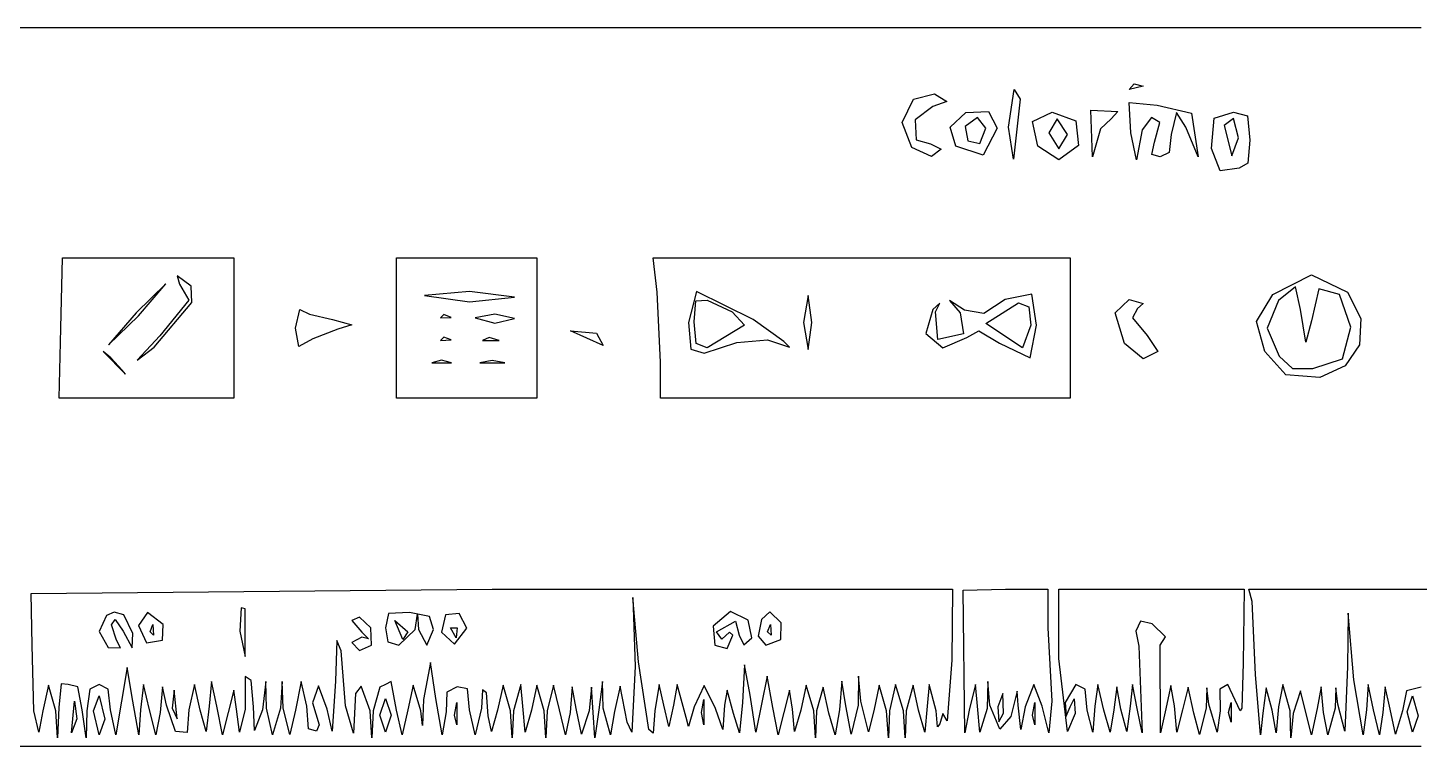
# Model space of a CAD drawing. Extents: x 0 to 60, y 6.6 to 60.
# Drawn here: x 13.58 to 29.98, y 51.53 to 60 of the extents above; entities that cross this region are included whole.
import ezdxf

# ---------------------------------------------------------------- set-up
doc = ezdxf.new("R2010")
doc.units = 0

msp = doc.modelspace()

# ---------------------------------------------------------------- linework, layer by layer
at = {"layer": 'Layer 1'}
for p, q in [((30.000299, 60.000604), (-0.000001, 60.000604)), ((24.020149, 59.160469), (24.267395, 59.224141)), ((24.267395, 59.224141), (24.410451, 59.134007)), ((25.138132, 58.829704), (25.204285, 59.272928)), ((25.204285, 59.272928), (25.277053, 59.160468)), ((26.560418, 59.272928), (26.619956, 59.339081)), ((26.7258, 59.31262), (26.560418, 59.272928)), ((26.619956, 59.339081), (26.725801, 59.31262)), ((26.725801, 59.31262), (26.7258, 59.31262)), ((23.883708, 58.885934), (24.020149, 59.160469)), ((24.245068, 59.074469), (24.039994, 58.915702)), ((24.41045, 59.134007), (24.245068, 59.074469)), ((24.410451, 59.134007), (24.41045, 59.134007)), ((25.277053, 59.160468), (25.19767, 58.452632)), ((25.277053, 59.160468), (25.277053, 59.160468)), ((26.580271, 58.763551), (26.560425, 59.120776)), ((26.560425, 59.120776), (26.89119, 59.0877)), ((26.89119, 59.0877), (27.294723, 58.995086)), ((24.000303, 58.591554), (23.883708, 58.885934)), ((24.039994, 58.915702), (24.049917, 58.679206)), ((24.451803, 58.83053), (24.635377, 59.0017)), ((24.774237, 58.942144), (24.628701, 58.836299)), ((24.635377, 59.0017), (24.90495, 59.015758)), ((24.871812, 58.817281), (24.774237, 58.942144)), ((24.90495, 59.015758), (25.005833, 58.816472)), ((25.422599, 58.895856), (25.654961, 59.005835)), ((25.483791, 58.606437), (25.422599, 58.895856)), ((25.71363, 58.928882), (25.614401, 58.7635)), ((25.654961, 59.005835), (25.931976, 58.902472)), ((25.832705, 58.743654), (25.71363, 58.928882)), ((25.931976, 58.902472), (25.931977, 58.902471)), ((25.931977, 58.902471), (25.961746, 58.614706)), ((26.130434, 58.479093), (26.110589, 59.028162)), ((26.110589, 59.028162), (26.428123, 59.014931)), ((26.34874, 58.928933), (26.223049, 58.809857)), ((26.428123, 59.014931), (26.34874, 58.928933)), ((26.428123, 59.014931), (26.428123, 59.014931)), ((26.825037, 58.942163), (26.712577, 58.796627)), ((26.920959, 58.883452), (26.825037, 58.942163)), ((26.858114, 58.65109), (26.920959, 58.883452)), ((27.120245, 59.002527), (27.056573, 58.743704)), ((27.228571, 58.829702), (27.120245, 59.002527)), ((27.294723, 58.995086), (27.294723, 58.995085)), ((27.294723, 58.995085), (27.374106, 58.479092)), ((27.532877, 58.578322), (27.562645, 58.937201)), ((27.562645, 58.937201), (27.790873, 59.008316)), ((27.789206, 58.933017), (27.6784, 58.849499)), ((27.850398, 58.703963), (27.789206, 58.933017)), ((27.790873, 59.008316), (27.956255, 58.964489)), ((27.956255, 58.964489), (27.982716, 58.677551)), ((24.516302, 58.604783), (24.451803, 58.83053)), ((24.6287, 58.8363), (24.660123, 58.670091)), ((24.628701, 58.836299), (24.6287, 58.8363)), ((24.800698, 58.637841), (24.871812, 58.817281)), ((25.005833, 58.816472), (24.840451, 58.499765)), ((25.005833, 58.816472), (25.005833, 58.816472)), ((25.19767, 58.452632), (25.138132, 58.829704)), ((25.6144, 58.7635), (25.733475, 58.574965)), ((25.614401, 58.7635), (25.6144, 58.7635)), ((25.733475, 58.574965), (25.832705, 58.743654)), ((26.223049, 58.809857), (26.130434, 58.479093)), ((26.646424, 58.446016), (26.580271, 58.763551)), ((26.712577, 58.796627), (26.646424, 58.446016)), ((27.056573, 58.743704), (27.032592, 58.529533)), ((27.374106, 58.479092), (27.228571, 58.829702)), ((27.6784, 58.8495), (27.771014, 58.492274)), ((27.6784, 58.849499), (27.6784, 58.8495)), ((27.771014, 58.492274), (27.850398, 58.703963)), ((24.229357, 58.482401), (24.000303, 58.591554)), ((24.049917, 58.679206), (24.218607, 58.631245)), ((24.218607, 58.631245), (24.344298, 58.571708)), ((24.344298, 58.571708), (24.229357, 58.482401)), ((24.840451, 58.499765), (24.516302, 58.604783)), ((24.660123, 58.670091), (24.800698, 58.637841)), ((25.733518, 58.446016), (25.483791, 58.606437)), ((25.961746, 58.614706), (25.733518, 58.446016)), ((26.829172, 58.508033), (26.858114, 58.65109)), ((27.632106, 58.31371), (27.532877, 58.578322)), ((27.982717, 58.677551), (27.959563, 58.405497)), ((27.982716, 58.677551), (27.982717, 58.677551)), ((26.924267, 58.479092), (26.829172, 58.508033)), ((27.032592, 58.529533), (26.924267, 58.479092)), ((27.959563, 58.405497), (27.857026, 58.346786)), ((27.857026, 58.346786), (27.632106, 58.31371)), ((13.971543, 56.461424), (13.991389, 57.288335)), ((13.991389, 57.288335), (15.003529, 57.288335)), ((15.003529, 57.288335), (16.009049, 57.288335)), ((16.009049, 57.288335), (16.009049, 56.461424)), ((17.927495, 56.461424), (17.927495, 57.288335)), ((17.927495, 57.288335), (18.754406, 57.288335)), ((18.754406, 57.288335), (19.581317, 57.288335)), ((19.581317, 57.288335), (19.581317, 56.461424)), ((20.996995, 56.884803), (20.950688, 57.288336)), ((20.950688, 57.288336), (23.411578, 57.288336)), ((23.411578, 57.288336), (25.865848, 57.288336)), ((25.865848, 57.288336), (25.865848, 56.461425)), ((15.506841, 56.95559), (15.340839, 57.076629)), ((15.340839, 57.076629), (15.3673, 56.9774)), ((28.253994, 56.858346), (28.710449, 57.089881)), ((28.710449, 57.089881), (29.133828, 56.884807)), ((15.20851, 56.983995), (14.8579, 56.64)), ((14.884361, 56.606923), (15.20851, 56.983995)), ((15.3673, 56.9774), (15.47976, 56.792172)), ((15.3673, 56.9774), (15.3673, 56.9774)), ((15.512836, 56.763229), (15.506841, 56.95559)), ((28.521038, 56.94602), (28.320099, 56.7856)), ((28.578095, 56.679755), (28.521038, 56.94602)), ((28.7964, 56.923694), (28.710401, 56.547449)), ((29.041166, 56.858368), (28.7964, 56.923694)), ((15.069612, 56.236487), (15.512836, 56.763229)), ((15.47976, 56.792172), (15.135765, 56.368793)), ((18.787423, 56.891407), (18.2582, 56.8451)), ((18.2582, 56.8451), (18.787423, 56.772332)), ((18.2582, 56.8451), (18.2582, 56.8451)), ((19.316646, 56.825254), (18.787423, 56.891407)), ((18.787423, 56.772332), (19.316646, 56.825254)), ((21.036687, 56.057892), (20.996995, 56.884803)), ((21.460014, 56.891442), (21.3674, 56.527601)), ((21.433553, 56.534215), (21.455053, 56.782288)), ((21.455053, 56.782288), (21.585705, 56.792211)), ((22.128158, 56.560677), (21.460014, 56.891442)), ((21.585705, 56.792211), (21.883393, 56.65329)), ((22.776422, 56.845134), (22.7235, 56.5276)), ((22.822729, 56.5276), (22.776422, 56.845134)), ((24.328546, 56.755801), (24.245028, 56.679725)), ((24.278105, 56.653264), (24.328546, 56.755801)), ((24.622099, 56.67311), (24.443486, 56.78557)), ((24.443486, 56.78557), (24.569177, 56.640034)), ((25.0984, 56.7988), (24.847019, 56.633418)), ((24.87348, 56.514342), (25.257167, 56.759108)), ((25.412626, 56.862472), (25.0984, 56.798799)), ((25.0984, 56.798799), (25.0984, 56.7988)), ((25.257167, 56.759108), (25.377069, 56.713628)), ((25.468856, 56.494496), (25.412626, 56.862472)), ((26.395162, 56.640037), (26.560544, 56.798804)), ((26.560544, 56.798804), (26.725926, 56.752497)), ((26.725927, 56.752497), (26.659774, 56.692959)), ((26.725926, 56.752497), (26.725927, 56.752497)), ((28.061324, 56.538331), (28.253994, 56.858346)), ((28.3201, 56.7856), (28.186967, 56.460624)), ((28.320099, 56.7856), (28.3201, 56.7856)), ((29.174299, 56.470547), (29.041166, 56.858368)), ((29.133828, 56.884807), (29.133827, 56.884803)), ((29.133827, 56.884803), (29.2897, 56.574194)), ((14.8579, 56.64), (14.533751, 56.262928)), ((14.533751, 56.262928), (14.884361, 56.606923)), ((14.8579, 56.64), (14.8579, 56.64)), ((16.736815, 56.461424), (16.787257, 56.680555)), ((16.787257, 56.680555), (16.902197, 56.626806)), ((16.902197, 56.626806), (17.173424, 56.560653)), ((16.902197, 56.626806), (16.902197, 56.626806)), ((18.4434, 56.5805), (18.569091, 56.587115)), ((18.443401, 56.5805), (18.4434, 56.5805)), ((18.483092, 56.620192), (18.443401, 56.5805)), ((18.569091, 56.587115), (18.483092, 56.620192)), ((19.085135, 56.626807), (18.8536, 56.5805)), ((18.8536, 56.5805), (19.085135, 56.520962)), ((18.8536, 56.5805), (18.8536, 56.5805)), ((19.31667, 56.573885), (19.085135, 56.626807)), ((19.085135, 56.520962), (19.31667, 56.573885)), ((21.883393, 56.653291), (22.028929, 56.494524)), ((21.883393, 56.65329), (21.883393, 56.653291)), ((24.245028, 56.679725), (24.165645, 56.397748)), ((24.304565, 56.328288), (24.278105, 56.653264)), ((24.569177, 56.640034), (24.608869, 56.395268)), ((24.847019, 56.633418), (24.622099, 56.67311)), ((25.377069, 56.713628), (25.402703, 56.494496)), ((26.505969, 56.279504), (26.395162, 56.640037)), ((26.659774, 56.692959), (26.59941, 56.581326)), ((26.59941, 56.581326), (26.772234, 56.375425)), ((28.644248, 56.296068), (28.578095, 56.679755)), ((29.2897, 56.574194), (29.274402, 56.265447)), ((13.951697, 55.634513), (13.971543, 56.461424)), ((16.009049, 56.461424), (16.009057, 56.461424)), ((16.009057, 56.461424), (16.009057, 55.634513)), ((16.774853, 56.244773), (16.736815, 56.461424)), ((17.232962, 56.448193), (16.941889, 56.335733)), ((17.173424, 56.560653), (17.398344, 56.501115)), ((17.398344, 56.501115), (17.232962, 56.448193)), ((17.927495, 55.634513), (17.927495, 56.461424)), ((19.581317, 56.461424), (19.581317, 55.634513)), ((19.581317, 56.461424), (19.581317, 56.461424)), ((20.36208, 56.25635), (19.978393, 56.428348)), ((19.978393, 56.428348), (20.282697, 56.401886)), ((21.3674, 56.527601), (21.3674, 56.5276)), ((21.3674, 56.5276), (21.393034, 56.214201)), ((21.457534, 56.280354), (21.433553, 56.534215)), ((22.028929, 56.494524), (21.585705, 56.229912)), ((22.491999, 56.302681), (22.128158, 56.560677)), ((22.7235, 56.5276), (22.776422, 56.210066)), ((22.7235, 56.5276), (22.7235, 56.5276)), ((22.776422, 56.210066), (22.822729, 56.5276)), ((24.64856, 56.34896), (24.790789, 56.429997)), ((24.790789, 56.429997), (25.032247, 56.282807)), ((25.303474, 56.229885), (24.87348, 56.514342)), ((25.402703, 56.494497), (25.303474, 56.229885)), ((25.394434, 56.11081), (25.468856, 56.494496)), ((25.402703, 56.494496), (25.402703, 56.494497)), ((25.865848, 56.461425), (25.865847, 56.461424)), ((25.865847, 56.461424), (25.865847, 55.634513)), ((28.16138, 56.183586), (28.061324, 56.538331)), ((28.186967, 56.460624), (28.326715, 56.130686)), ((28.710401, 56.547449), (28.644248, 56.296068)), ((29.074242, 56.09761), (29.174299, 56.470547)), ((15.135765, 56.368793), (14.8695, 56.084335)), ((16.941889, 56.335733), (16.774853, 56.244773)), ((18.4434, 56.3159), (18.569091, 56.322515)), ((18.443401, 56.3159), (18.4434, 56.3159)), ((18.483092, 56.355592), (18.443401, 56.3159)), ((18.569091, 56.322515), (18.483092, 56.355592)), ((18.9396, 56.3159), (19.138059, 56.3159)), ((18.939601, 56.3159), (18.9396, 56.3159)), ((19.018984, 56.348976), (18.939601, 56.3159)), ((19.138059, 56.3159), (19.018984, 56.348976)), ((20.282697, 56.401886), (20.36208, 56.25635)), ((20.282697, 56.401886), (20.282697, 56.401886)), ((21.585705, 56.229912), (21.457534, 56.280354)), ((21.552628, 56.163759), (21.936315, 56.28945)), ((21.936315, 56.28945), (22.300156, 56.322527)), ((22.300156, 56.322527), (22.558152, 56.236528)), ((22.558152, 56.236528), (22.491999, 56.302681)), ((24.165645, 56.397748), (24.364103, 56.229885)), ((24.608869, 56.395268), (24.304565, 56.328288)), ((24.364103, 56.229885), (24.64856, 56.34896)), ((25.032247, 56.282807), (25.394434, 56.11081)), ((26.725927, 56.097583), (26.505969, 56.279504)), ((26.772234, 56.375425), (26.897924, 56.186889)), ((29.274402, 56.265447), (29.107779, 56.014997)), ((14.4676, 56.1836), (14.732212, 55.918988)), ((14.4676, 56.183599), (14.4676, 56.1836)), ((14.560214, 56.110831), (14.4676, 56.183599)), ((14.69252, 55.965295), (14.560214, 56.110831)), ((14.8695, 56.084335), (15.069612, 56.236487)), ((18.45666, 56.084376), (18.3442, 56.0513)), ((18.575735, 56.0513), (18.45666, 56.084376)), ((21.393034, 56.214201), (21.552628, 56.163759)), ((26.897924, 56.186889), (26.725927, 56.097583)), ((28.408626, 55.909879), (28.16138, 56.183586)), ((28.326715, 56.130686), (28.485482, 55.985977)), ((28.723632, 55.98515), (29.074242, 56.09761)), ((14.732212, 55.918988), (14.69252, 55.965295)), ((18.3442, 56.0513), (18.575735, 56.0513)), ((18.3442, 56.0513), (18.3442, 56.0513)), ((19.052036, 56.077761), (18.9065, 56.0513)), ((18.9065, 56.0513), (19.204188, 56.0513)), ((18.9065, 56.0513), (18.9065, 56.0513)), ((19.204188, 56.0513), (19.052036, 56.077761)), ((21.036687, 55.634513), (21.036687, 56.057892)), ((28.485482, 55.985977), (28.723632, 55.98515)), ((29.107779, 56.014997), (28.809678, 55.879283)), ((28.809678, 55.879283), (28.408626, 55.909879)), ((14.977067, 55.634513), (13.951697, 55.634513)), ((16.009057, 55.634513), (14.977067, 55.634513)), ((18.754406, 55.634513), (17.927495, 55.634513)), ((19.581317, 55.634513), (18.754406, 55.634513)), ((23.451267, 55.634513), (21.036687, 55.634513)), ((25.865847, 55.634513), (23.451267, 55.634513)), ((13.621109, 53.332391), (19.052259, 53.385313)), ((13.634339, 52.723784), (13.621109, 53.332391)), ((19.052259, 53.385313), (24.476799, 53.385313)), ((24.476799, 53.385313), (24.470183, 52.545171)), ((24.602488, 53.372079), (25.10525, 53.385309)), ((24.622334, 51.691799), (24.602488, 53.372079)), ((25.10525, 53.385309), (25.601397, 53.385309)), ((25.601397, 53.385309), (25.601397, 52.928854)), ((25.733702, 52.565026), (25.733702, 53.385322)), ((25.733702, 53.385322), (26.825222, 53.385322)), ((26.825222, 53.385322), (27.916742, 53.385322)), ((27.916742, 53.385322), (27.903512, 52.512104)), ((28.009365, 53.239777), (27.969673, 53.385313)), ((27.969673, 53.385313), (30.291643, 53.385313)), ((16.096684, 53.162908), (16.0818, 52.8892)), ((16.141338, 53.153812), (16.096684, 53.162908)), ((16.141338, 52.591512), (16.141338, 53.153812)), ((20.778855, 52.525328), (20.712702, 53.286086)), ((20.712702, 53.286086), (20.739163, 52.472405)), ((28.049057, 52.379789), (28.009365, 53.239777)), ((14.5073, 53.0744), (14.422955, 52.885864)), ((14.599914, 53.114092), (14.5073, 53.0744)), ((14.5073, 53.0744), (14.5073, 53.0744)), ((14.566838, 52.96194), (14.60901, 53.027266)), ((14.712374, 53.081016), (14.599914, 53.114092)), ((14.60901, 53.027266), (14.705759, 52.889172)), ((14.818219, 52.862711), (14.712374, 53.081016)), ((14.990244, 53.107451), (14.884399, 52.955299)), ((15.176299, 52.967703), (14.990244, 53.107451)), ((15.023321, 52.882532), (15.056398, 52.96853)), ((15.056398, 52.96853), (15.063013, 52.842839)), ((15.168857, 52.783302), (15.176299, 52.967703)), ((17.490814, 53.054492), (17.3982, 53.014801)), ((17.3982, 53.014801), (17.3982, 53.0148)), ((17.3982, 53.0148), (17.517275, 52.875879)), ((17.624774, 52.928802), (17.490814, 53.054492)), ((17.833138, 53.09749), (17.795101, 52.9288)), ((18.079558, 53.107413), (17.833138, 53.09749)), ((18.000174, 52.789879), (17.90756, 53.014799)), ((17.90756, 53.014799), (18.059712, 52.882493)), ((18.313573, 53.062759), (18.079558, 53.107413)), ((18.14571, 52.908954), (18.172171, 53.087567)), ((18.172171, 53.087567), (18.185402, 52.908954)), ((18.364015, 52.908954), (18.313573, 53.062759)), ((18.503, 53.081), (18.456693, 52.875926)), ((18.665901, 53.098365), (18.503, 53.081)), ((18.503, 53.081), (18.503, 53.081)), ((18.754381, 52.922233), (18.665901, 53.098365)), ((21.863574, 53.120698), (21.6585, 52.9487)), ((21.698191, 52.882547), (21.923111, 53.008238)), ((22.071129, 53.017334), (21.863574, 53.120698)), ((21.923111, 53.008238), (21.962803, 52.842856)), ((22.114955, 52.809779), (22.071129, 53.017334)), ((22.2274, 53.0281), (22.187708, 52.829641)), ((22.325803, 53.117406), (22.2274, 53.0281)), ((22.2274, 53.0281), (22.2274, 53.0281)), ((22.300168, 52.882564), (22.333245, 52.968562)), ((22.458935, 52.988408), (22.325803, 53.117406)), ((22.333245, 52.968562), (22.33986, 52.842871)), ((22.453974, 52.791603), (22.458935, 52.988408)), ((26.696227, 53.006592), (26.639998, 52.88917)), ((26.831841, 52.975169), (26.696227, 53.006592)), ((26.9873, 52.822191), (26.831841, 52.975169)), ((29.14058, 53.100026), (29.133965, 52.472401)), ((29.206733, 52.313634), (29.14058, 53.100026)), ((14.422955, 52.885864), (14.527146, 52.697328)), ((14.626375, 52.783327), (14.566838, 52.96194)), ((14.705759, 52.889172), (14.811604, 52.690713)), ((14.811604, 52.690713), (14.818219, 52.862711)), ((14.884399, 52.955299), (14.8844, 52.9553)), ((14.8844, 52.9553), (14.981975, 52.752707)), ((15.063013, 52.84284), (15.023321, 52.882532)), ((15.063013, 52.842839), (15.063013, 52.84284)), ((16.0818, 52.8892), (16.141338, 52.591512)), ((16.0818, 52.8892), (16.0818, 52.8892)), ((17.517275, 52.816341), (17.3982, 52.756804)), ((17.517275, 52.875879), (17.596659, 52.798976)), ((17.596659, 52.798976), (17.517275, 52.816341)), ((17.629735, 52.723727), (17.624774, 52.928802)), ((17.7951, 52.9288), (17.824869, 52.761764)), ((17.795101, 52.9288), (17.7951, 52.9288)), ((17.953867, 52.723726), (18.14571, 52.908954)), ((18.059712, 52.882493), (18.000174, 52.789879)), ((18.059712, 52.882493), (18.059712, 52.882493)), ((18.185402, 52.908954), (18.284631, 52.723726)), ((18.284631, 52.723726), (18.364015, 52.908954)), ((18.456693, 52.875926), (18.608845, 52.737005)), ((18.628691, 52.809773), (18.562538, 52.928848)), ((18.562538, 52.928848), (18.641922, 52.928848)), ((18.608845, 52.737005), (18.754381, 52.922233)), ((18.641922, 52.928848), (18.628691, 52.809773)), ((18.628691, 52.809773), (18.628691, 52.809773)), ((21.6585, 52.9487), (21.679173, 52.724607)), ((21.6585, 52.9487), (21.6585, 52.9487)), ((21.759383, 52.794894), (21.698191, 52.882547)), ((21.850343, 52.875932), (21.759383, 52.794894)), ((21.823882, 52.684088), (21.890035, 52.842855)), ((21.890035, 52.842855), (21.850343, 52.875932)), ((21.962803, 52.842856), (22.021514, 52.727088)), ((22.021514, 52.727088), (22.114955, 52.809779)), ((22.187708, 52.829641), (22.280322, 52.723796)), ((22.33986, 52.842872), (22.300168, 52.882564)), ((22.33986, 52.842871), (22.33986, 52.842872)), ((25.601397, 52.92886), (25.647704, 52.062257)), ((25.601397, 52.928854), (25.601397, 52.92886)), ((26.639998, 52.88917), (26.673074, 52.710557)), ((26.924455, 52.723788), (26.9873, 52.822191)), ((13.654185, 51.949795), (13.634339, 52.723784)), ((14.527146, 52.697328), (14.673509, 52.693193)), ((14.673509, 52.693193), (14.626375, 52.783327)), ((14.981975, 52.752707), (15.168857, 52.783302)), ((17.224789, 52.779187), (17.206597, 52.300405)), ((17.27275, 52.657631), (17.224789, 52.779187)), ((17.325673, 52.009333), (17.27275, 52.657631)), ((17.3982, 52.756804), (17.491641, 52.660882)), ((17.491641, 52.660882), (17.629735, 52.723727)), ((17.824869, 52.761764), (17.953867, 52.723726)), ((21.679173, 52.724607), (21.823882, 52.684088)), ((22.280322, 52.723796), (22.453974, 52.791603)), ((26.673074, 52.710557), (26.712766, 51.691807)), ((26.93107, 51.691798), (26.924455, 52.723788)), ((18.325408, 52.517884), (18.245199, 52.082102)), ((18.390735, 52.095332), (18.325408, 52.517884)), ((20.739163, 52.472405), (20.699472, 51.698416)), ((20.899583, 51.729012), (20.778855, 52.525328)), ((22.029145, 52.492251), (22.002684, 52.049027)), ((22.095298, 52.135025), (22.029145, 52.492251)), ((24.470187, 52.545173), (24.417265, 51.830722)), ((24.470183, 52.545171), (24.470187, 52.545173)), ((25.832932, 51.705038), (25.733702, 52.565026)), ((27.903517, 52.512097), (27.88946, 51.982874)), ((27.903512, 52.512104), (27.903517, 52.512097)), ((29.133965, 52.472401), (29.100888, 51.711643)), ((14.752324, 52.459172), (14.686171, 52.062255)), ((14.818477, 52.062255), (14.752324, 52.459172)), ((16.143189, 52.354155), (16.141535, 51.969641)), ((16.214304, 52.307021), (16.143189, 52.354155)), ((16.240765, 51.996102), (16.214304, 52.307021)), ((22.293756, 52.359945), (22.227603, 52.02918)), ((22.359909, 51.989489), (22.293756, 52.359945)), ((23.372048, 52.359946), (23.365433, 52.015951)), ((23.39851, 52.062258), (23.372048, 52.359946)), ((28.108594, 51.665338), (28.049057, 52.379789)), ((29.319193, 51.665336), (29.206733, 52.313634)), ((13.823703, 52.252445), (13.76003, 51.949795)), ((13.912182, 51.949795), (13.823703, 52.252445)), ((13.974201, 52.266502), (13.945259, 51.989487)), ((14.057719, 52.260714), (13.974201, 52.266502)), ((14.170179, 52.234253), (14.057719, 52.260714)), ((14.223101, 51.963026), (14.170179, 52.234253)), ((14.31158, 52.204484), (14.276023, 51.949795)), ((14.421559, 52.260714), (14.31158, 52.204484)), ((14.529885, 52.206138), (14.421559, 52.260714)), ((14.553865, 51.963026), (14.529885, 52.206138)), ((14.944167, 52.260714), (14.911091, 51.963026)), ((15.016936, 51.963026), (14.944167, 52.260714)), ((15.169087, 52.234253), (15.142626, 51.92995)), ((15.215394, 52.015948), (15.169087, 52.234253)), ((15.307761, 52.194589), (15.2813, 51.9829)), ((15.340838, 51.857209), (15.307761, 52.194589)), ((15.546159, 52.260713), (15.480006, 51.963025)), ((15.612312, 51.95641), (15.546159, 52.260713)), ((15.744618, 52.29379), (15.718157, 52.002717)), ((15.810771, 52.002717), (15.744618, 52.29379)), ((16.00923, 52.194561), (15.943077, 51.929949)), ((16.042306, 51.969641), (16.00923, 52.194561)), ((16.386301, 52.293791), (16.346609, 51.963026)), ((16.392916, 51.982872), (16.386301, 52.293791)), ((16.578145, 52.293791), (16.558299, 51.982872)), ((16.591375, 51.982872), (16.578145, 52.293791)), ((16.803064, 52.29379), (16.736911, 51.95641)), ((16.869217, 52.002717), (16.803064, 52.29379)), ((17.008965, 52.244175), (16.93537, 52.042409)), ((17.107368, 51.96964), (17.008965, 52.244175)), ((17.206597, 52.300405), (17.169386, 51.708337)), ((17.444748, 52.15487), (17.418287, 51.685184)), ((17.510901, 52.240869), (17.444748, 52.15487)), ((17.616746, 51.949796), (17.510901, 52.240869)), ((17.729206, 52.227638), (17.649822, 51.949796)), ((17.795359, 52.260715), (17.729206, 52.227638)), ((17.861512, 52.293791), (17.795359, 52.260715)), ((17.927664, 51.956411), (17.861512, 52.293791)), ((18.123643, 52.254099), (18.05997, 51.963026)), ((18.212122, 51.949796), (18.123643, 52.254099)), ((18.518906, 52.169754), (18.50981, 51.936565)), ((18.642116, 52.234253), (18.518906, 52.169754)), ((18.764498, 52.210273), (18.642116, 52.234253)), ((18.787652, 51.963026), (18.764498, 52.210273)), ((18.941457, 52.196215), (18.926573, 51.982872)), ((18.986111, 52.161485), (18.941457, 52.196215)), ((19.005956, 51.890258), (18.986111, 52.161485)), ((19.182089, 52.253272), (19.118416, 51.956411)), ((19.270568, 51.949796), (19.182089, 52.253272)), ((19.389644, 52.260715), (19.303645, 51.949796)), ((19.416105, 52.002719), (19.389644, 52.260715)), ((19.579007, 52.253273), (19.515334, 51.956412)), ((19.667486, 51.949797), (19.579007, 52.253273)), ((19.778292, 52.2541), (19.700563, 51.949797)), ((19.846099, 51.963027), (19.778292, 52.2541)), ((19.99825, 52.234254), (19.971789, 51.929951)), ((20.044557, 51.976258), (19.99825, 52.234254)), ((20.223171, 52.227639), (20.196709, 51.949797)), ((20.243017, 51.929951), (20.223171, 52.227639)), ((20.355476, 52.293793), (20.309169, 51.963028)), ((20.362092, 51.982874), (20.355476, 52.293793)), ((20.56055, 52.24087), (20.494398, 51.943182)), ((20.646549, 51.817491), (20.56055, 52.24087)), ((21.02362, 52.260717), (20.970698, 51.949798)), ((21.076543, 52.015951), (21.02362, 52.260717)), ((21.235309, 52.260717), (21.189002, 52.015951)), ((21.341154, 51.870415), (21.235309, 52.260717)), ((21.552844, 52.247486), (21.433769, 51.996105)), ((21.68515, 51.976259), (21.552844, 52.247486)), ((21.824071, 52.194563), (21.790994, 52.01595)), ((21.896839, 51.916721), (21.824071, 52.194563)), ((22.558368, 52.194564), (22.492215, 51.929952)), ((22.591444, 51.969644), (22.558368, 52.194564)), ((22.754346, 52.253274), (22.690674, 51.956413)), ((22.842826, 51.949798), (22.754346, 52.253274)), ((22.953632, 52.226813), (22.875902, 51.949798)), ((23.021438, 51.923337), (22.953632, 52.226813)), ((23.17359, 52.300409), (23.147129, 51.963029)), ((23.219897, 52.009336), (23.17359, 52.300409)), ((23.614334, 52.252448), (23.550662, 51.949798)), ((23.702814, 51.949798), (23.614334, 52.252448)), ((23.808658, 52.260717), (23.73589, 51.949798)), ((23.901272, 51.949798), (23.808658, 52.260717)), ((24.014559, 52.253274), (23.934349, 51.949798)), ((24.079885, 51.956413), (24.014559, 52.253274)), ((24.205575, 52.260716), (24.179114, 52.00272)), ((24.284959, 51.949797), (24.205575, 52.260716)), ((24.748024, 52.260714), (24.675256, 51.956411)), ((24.774485, 52.002718), (24.748024, 52.260714)), ((24.893561, 52.293791), (24.886945, 51.976257)), ((24.920022, 52.015949), (24.893561, 52.293791)), ((25.071938, 52.154867), (25.0124, 51.9961)), ((25.078553, 51.923332), (25.071938, 52.154867)), ((25.242518, 52.182984), (25.164788, 51.883643)), ((25.250787, 52.015949), (25.242518, 52.182984)), ((25.436015, 52.260716), (25.336785, 51.996104)), ((25.535244, 52.00272), (25.436015, 52.260716)), ((25.932162, 52.260722), (25.806471, 52.049033)), ((26.040487, 52.205319), (25.932162, 52.260722)), ((26.064468, 51.956419), (26.040487, 52.205319)), ((26.190158, 52.260722), (26.157082, 52.002726)), ((26.262926, 51.956419), (26.190158, 52.260722)), ((26.415078, 52.234262), (26.382002, 51.963035)), ((26.461385, 51.96965), (26.415078, 52.234262)), ((26.600306, 52.260722), (26.573845, 52.002726)), ((26.659844, 51.956419), (26.600306, 52.260722)), ((27.050145, 52.247483), (26.983993, 51.936564)), ((27.096452, 52.009333), (27.050145, 52.247483)), ((27.255219, 52.227638), (27.189067, 51.963026)), ((27.321372, 51.923335), (27.255219, 52.227638)), ((27.476004, 52.22185), (27.466908, 51.982873)), ((27.499985, 52.02918), (27.476004, 52.22185)), ((27.724905, 52.260716), (27.628983, 52.206966)), ((27.628983, 52.206966), (27.63229, 51.949797)), ((27.870441, 51.949797), (27.724905, 52.260716)), ((28.174747, 52.221022), (28.135056, 51.923334)), ((28.247515, 51.95641), (28.174747, 52.221022)), ((28.373206, 52.260713), (28.320284, 51.996101)), ((28.459205, 51.949794), (28.373206, 52.260713)), ((28.580761, 52.18629), (28.492281, 51.916717)), ((28.644433, 51.929948), (28.580761, 52.18629)), ((28.823046, 52.234251), (28.776739, 51.976255)), ((28.849507, 51.929948), (28.823046, 52.234251)), ((28.997524, 52.221848), (28.988428, 51.98287)), ((29.021505, 52.029177), (28.997524, 52.221848)), ((29.378731, 52.260712), (29.358885, 51.963024)), ((29.438268, 51.963024), (29.378731, 52.260712)), ((29.577189, 52.234251), (29.550728, 51.929948)), ((29.636727, 51.969639), (29.577189, 52.234251)), ((29.829397, 52.185463), (29.782263, 51.949793)), ((30.000568, 52.227635), (29.829397, 52.185463)), ((13.945259, 51.989487), (13.932028, 51.632261)), ((14.097532, 51.691802), (14.130609, 52.062258)), ((14.130609, 52.062258), (14.15707, 51.857184)), ((14.355497, 51.949797), (14.42165, 52.12841)), ((14.42165, 52.12841), (14.487803, 51.850568)), ((14.686171, 52.062255), (14.620018, 51.665338)), ((14.891245, 51.665338), (14.818477, 52.062255)), ((15.321239, 51.705029), (15.215394, 52.015948)), ((15.2813, 51.9829), (15.340838, 51.857209)), ((15.2813, 51.9829), (15.2813, 51.9829)), ((15.718157, 52.002717), (15.68508, 51.705029)), ((15.876924, 51.665337), (15.810771, 52.002717)), ((16.253995, 51.71826), (16.240765, 51.996102)), ((16.465685, 51.665338), (16.392916, 51.982872)), ((16.558299, 51.982872), (16.465685, 51.665338)), ((16.669104, 51.671953), (16.591375, 51.982872)), ((16.888236, 51.738106), (16.869217, 52.002717)), ((16.93537, 52.042409), (17.014753, 51.784413)), ((17.418287, 51.685184), (17.325673, 52.009333)), ((17.729285, 51.896876), (17.795438, 52.095335)), ((17.795438, 52.095335), (17.861591, 51.896876)), ((18.245199, 52.082102), (18.233622, 51.775317)), ((18.463503, 51.665338), (18.390735, 52.095332)), ((18.609119, 51.896876), (18.63558, 52.049028)), ((18.63558, 52.049028), (18.63558, 51.784416)), ((18.926573, 51.982872), (18.853805, 51.665338)), ((19.442566, 51.698416), (19.416105, 52.002719)), ((20.448091, 51.66534), (20.362092, 51.982874)), ((21.13608, 51.76457), (21.076543, 52.015951)), ((21.189002, 52.015951), (21.13608, 51.76457)), ((21.433769, 51.996105), (21.367616, 51.76457)), ((21.519852, 51.929951), (21.546313, 52.082103)), ((21.546313, 52.082103), (21.546313, 51.784415)), ((21.790994, 52.01595), (21.771148, 51.731493)), ((22.002684, 52.049027), (21.969607, 51.691801)), ((22.161451, 51.698416), (22.095298, 52.135025)), ((22.227603, 52.02918), (22.161451, 51.698416)), ((22.426062, 51.66534), (22.359909, 51.989489)), ((23.285223, 51.675263), (23.219897, 52.009336)), ((23.365433, 52.015951), (23.285223, 51.675263)), ((23.48947, 51.703378), (23.39851, 52.062258)), ((24.179114, 52.00272), (24.152653, 51.698417)), ((24.800947, 51.698415), (24.774485, 52.002718)), ((25.034963, 51.733971), (24.920022, 52.015949)), ((25.0124, 51.9961), (25.02315, 51.820795)), ((25.0124, 51.9961), (25.0124, 51.9961)), ((25.283863, 51.731492), (25.250787, 52.015949)), ((25.336785, 51.996104), (25.283863, 51.731492)), ((25.422869, 51.896876), (25.44933, 52.049028)), ((25.44933, 52.049028), (25.44933, 51.784416)), ((25.614628, 51.691801), (25.535244, 52.00272)), ((25.647704, 52.062257), (25.614628, 51.691801)), ((25.806471, 52.049033), (25.818874, 51.886132)), ((25.818874, 51.886132), (25.866008, 51.996111)), ((25.866008, 51.996111), (25.910661, 52.092859)), ((25.910661, 52.092859), (25.925546, 51.916727)), ((26.157082, 52.002726), (26.130621, 51.698423)), ((26.573845, 52.002726), (26.534153, 51.705038)), ((27.122914, 51.698414), (27.096452, 52.009333)), ((27.466908, 51.982873), (27.389179, 51.6703)), ((27.599214, 51.698416), (27.499985, 52.02918)), ((27.731604, 51.929952), (27.76468, 52.049027)), ((27.76468, 52.049027), (27.76468, 51.817492)), ((27.88946, 51.982874), (27.870441, 51.949797)), ((28.320284, 51.996101), (28.293822, 51.691798)), ((28.988428, 51.98287), (28.90243, 51.665336)), ((29.100888, 51.711643), (29.021505, 52.029177)), ((29.835264, 51.936567), (29.901417, 52.12841)), ((29.901417, 52.12841), (29.96757, 51.89026)), ((13.712069, 51.69676), (13.654185, 51.949795)), ((13.76003, 51.949795), (13.712069, 51.69676)), ((13.932028, 51.632261), (13.912182, 51.949795)), ((14.15707, 51.857184), (14.097532, 51.691802)), ((14.15707, 51.857184), (14.15707, 51.857184)), ((14.269408, 51.632261), (14.223101, 51.963026)), ((14.276023, 51.949795), (14.269408, 51.632261)), ((14.42165, 51.66534), (14.355497, 51.949797)), ((14.487803, 51.850568), (14.42165, 51.66534)), ((14.487803, 51.850568), (14.487803, 51.850568)), ((14.620018, 51.665338), (14.553865, 51.963026)), ((14.911091, 51.963026), (14.891245, 51.665338)), ((15.089704, 51.665338), (15.016936, 51.963026)), ((15.142626, 51.92995), (15.089704, 51.665338)), ((15.480006, 51.963025), (15.46016, 51.692625)), ((15.68508, 51.705029), (15.612312, 51.95641)), ((15.943077, 51.929949), (15.876924, 51.665337)), ((16.075382, 51.698414), (16.042306, 51.969641)), ((16.141535, 51.969641), (16.075382, 51.698414)), ((16.346609, 51.963026), (16.253995, 51.71826)), ((16.736911, 51.95641), (16.669104, 51.671953)), ((17.169386, 51.708337), (17.107368, 51.96964)), ((17.636592, 51.632262), (17.616746, 51.949796)), ((17.649822, 51.949796), (17.636592, 51.632262)), ((17.795438, 51.698417), (17.729285, 51.896876)), ((17.861591, 51.896876), (17.795438, 51.698417)), ((17.861591, 51.896876), (17.861591, 51.896876)), ((17.993817, 51.665338), (17.927664, 51.956411)), ((18.05997, 51.963026), (17.993817, 51.665338)), ((18.233622, 51.775317), (18.212122, 51.949796)), ((18.50981, 51.936565), (18.463503, 51.665338)), ((18.63558, 51.784416), (18.609119, 51.896876)), ((18.853805, 51.665338), (18.787652, 51.963026)), ((19.045648, 51.70503), (19.005956, 51.890258)), ((19.118416, 51.956411), (19.045648, 51.70503)), ((19.290414, 51.632262), (19.270568, 51.949796)), ((19.303645, 51.949796), (19.290414, 51.632262)), ((19.515334, 51.956412), (19.442566, 51.698416)), ((19.687332, 51.632263), (19.667486, 51.949797)), ((19.700563, 51.949797), (19.687332, 51.632263)), ((19.918867, 51.665339), (19.846099, 51.963027)), ((19.971789, 51.929951), (19.918867, 51.665339)), ((20.10823, 51.672782), (20.044557, 51.976258)), ((20.196709, 51.949797), (20.10823, 51.672782)), ((20.262862, 51.632263), (20.243017, 51.929951)), ((20.309169, 51.963028), (20.262862, 51.632263)), ((20.494398, 51.943182), (20.448091, 51.66534)), ((20.699472, 51.698416), (20.646549, 51.817491)), ((20.970698, 51.949798), (20.950025, 51.68529)), ((21.367616, 51.76457), (21.341154, 51.870415)), ((21.546313, 51.784415), (21.519852, 51.929951)), ((21.771148, 51.731493), (21.68515, 51.976259)), ((21.969607, 51.691801), (21.896839, 51.916721)), ((22.492215, 51.929952), (22.426062, 51.66534)), ((22.617906, 51.705032), (22.591444, 51.969644)), ((22.690674, 51.956413), (22.617906, 51.705032)), ((22.862672, 51.632264), (22.842826, 51.949798)), ((22.875902, 51.949798), (22.862672, 51.632264)), ((23.094207, 51.665341), (23.021438, 51.923337)), ((23.147129, 51.963029), (23.094207, 51.665341)), ((23.550662, 51.949798), (23.48947, 51.703378)), ((23.722659, 51.632264), (23.702814, 51.949798)), ((23.73589, 51.949798), (23.722659, 51.632264)), ((23.921118, 51.632264), (23.901272, 51.949798)), ((23.934349, 51.949798), (23.921118, 51.632264)), ((24.152653, 51.698417), (24.079885, 51.956413)), ((24.303151, 51.762088), (24.284959, 51.949797)), ((24.364342, 51.918374), (24.331266, 51.797645)), ((24.417265, 51.830722), (24.364342, 51.918374)), ((24.675256, 51.956411), (24.622334, 51.691799)), ((24.886945, 51.976257), (24.800947, 51.698415)), ((25.02315, 51.820795), (25.078553, 51.923332)), ((25.164788, 51.883643), (25.034963, 51.733971)), ((25.44933, 51.784416), (25.422869, 51.896876)), ((25.925546, 51.916727), (25.832932, 51.705038)), ((26.130621, 51.698423), (26.064468, 51.956419)), ((26.335695, 51.698423), (26.262926, 51.956419)), ((26.382002, 51.963035), (26.335695, 51.698423)), ((26.534153, 51.705038), (26.461385, 51.96965)), ((26.712766, 51.691807), (26.659844, 51.956419)), ((26.983993, 51.936564), (26.93107, 51.691798)), ((27.189067, 51.963026), (27.122914, 51.698414)), ((27.389179, 51.6703), (27.321372, 51.923335)), ((27.63229, 51.949797), (27.599214, 51.698416)), ((27.76468, 51.817492), (27.731604, 51.929952)), ((27.76468, 51.817492), (27.76468, 51.817492)), ((28.135056, 51.923334), (28.108594, 51.665338)), ((28.293822, 51.691798), (28.247515, 51.95641)), ((28.46582, 51.63226), (28.459205, 51.949794)), ((28.492281, 51.916717), (28.46582, 51.63226)), ((28.710586, 51.665336), (28.644433, 51.929948)), ((28.776739, 51.976255), (28.710586, 51.665336)), ((28.90243, 51.665336), (28.849507, 51.929948)), ((29.358885, 51.963024), (29.319193, 51.665336)), ((29.511036, 51.665336), (29.438268, 51.963024)), ((29.550728, 51.929948), (29.511036, 51.665336)), ((29.699572, 51.674431), (29.636727, 51.969639)), ((29.782263, 51.949793), (29.699572, 51.674431)), ((29.901417, 51.698417), (29.835264, 51.936567)), ((29.96757, 51.89026), (29.901417, 51.698417)), ((29.96757, 51.89026), (29.96757, 51.89026)), ((15.46016, 51.692625), (15.321239, 51.705029)), ((16.981677, 51.711644), (16.888236, 51.738106)), ((17.014753, 51.784413), (16.981677, 51.711644)), ((18.63558, 51.784416), (18.63558, 51.784416)), ((20.950025, 51.68529), (20.899583, 51.729012)), ((21.546313, 51.784415), (21.546313, 51.784415)), ((24.331266, 51.797645), (24.303151, 51.762088)), ((25.44933, 51.784416), (25.44933, 51.784416)), ((-0.000001, 51.533033), (30.000299, 51.533033))]:
    msp.add_line(p, q, dxfattribs=at)

doc.saveas('drawing.dxf')
